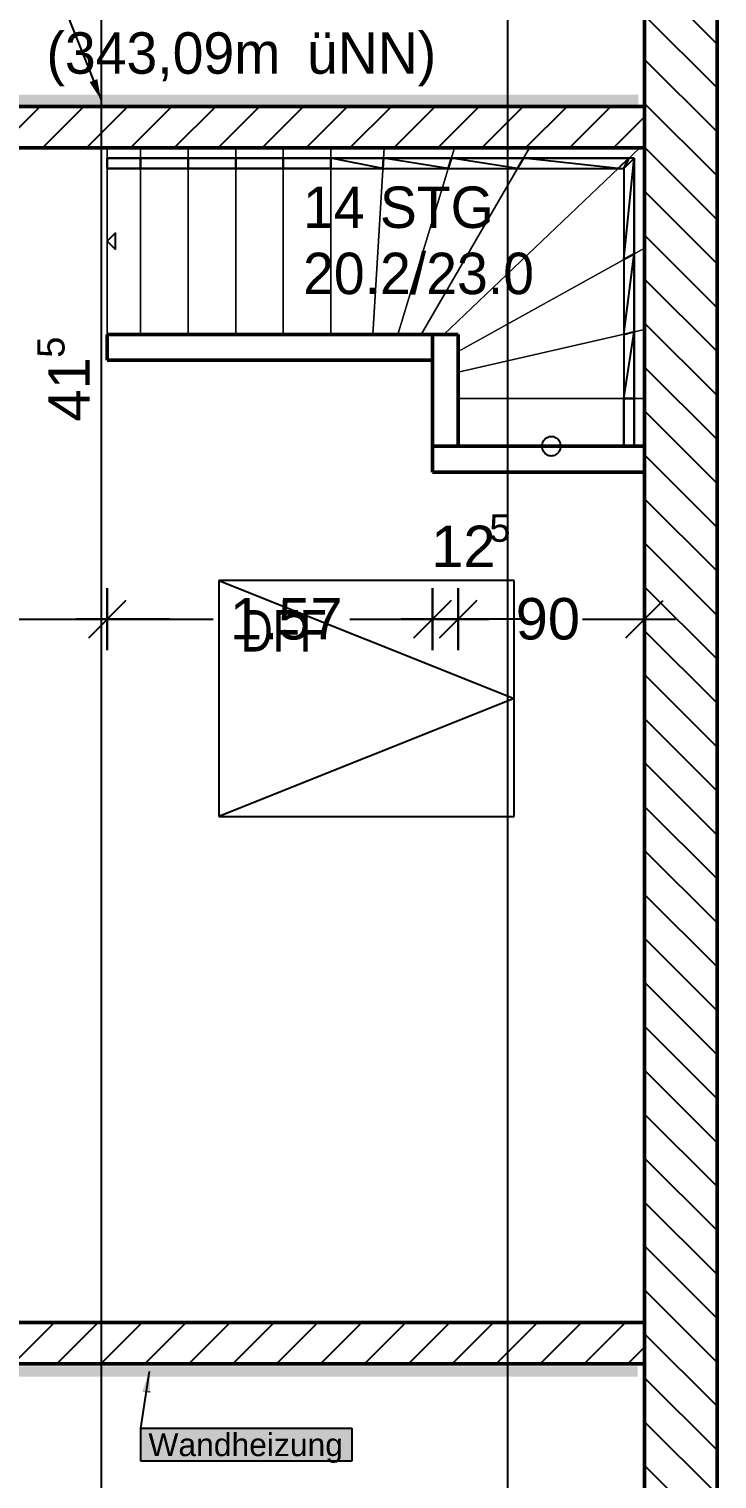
# Model space of a CAD drawing. Extents: x 0 to 756, y -25 to 420.
# Drawn here: x 327.1 to 393.6, y 140.7 to 280.6 of the extents above; entities that cross this region are included whole.
import ezdxf
from ezdxf.lldxf.tags import DXFTag

# ---------------------------------------------------------------- set-up
doc = ezdxf.new("R2010")
doc.units = 0
doc.layers.get('0').update_dxf_attribs({"lineweight": 25})
doc.layers.get('DEFPOINTS').update_dxf_attribs({"lineweight": 25})
for name, color, linetype, lineweight in [('A_Aussenwand', 7, 'Continuous', 25), ('A_Innenwand', 7, 'Continuous', 25), ('ALLGEMEIN01', 7, 'Continuous', 13), ('ALLGEMEIN03', 7, 'Continuous', 25), ('PFOSTEN__ST_TZEN', 7, 'Continuous', 13), ('Standard', 7, 'Continuous', 25), ('TREPPE', 7, 'Continuous', 13), ('WAND_HOLZ_NICHT_TRAGEND', 7, 'Continuous', 13), ('WAND_HOLZ_TRAGEND', 7, 'Continuous', 13), ('X_Text', 7, 'Continuous', 25)]:
    doc.layers.add(name, color=color, linetype=linetype, lineweight=lineweight)
doc.layers.add('A_Dach', color=1, linetype='Continuous', lineweight=25, true_color=0xff0000)
doc.layers.add('H_Heizung', color=1, linetype='Continuous', lineweight=25, true_color=0xff0000)
doc.styles.get("Standard").update_dxf_attribs({"font": 'arial.ttf'})
tags = doc.linetypes.add('VERDECKT2_S2', pattern=[0.27, 0.2, -0.07]).pattern_tags.tags
tags[6:7] = [DXFTag(74, 4), DXFTag(75, 0), DXFTag(340, '0'), DXFTag(46, 1.0), DXFTag(50, 0.0), DXFTag(44, 0.0), DXFTag(45, 0.0)]
tags[4:5] = [DXFTag(74, 4), DXFTag(75, 0), DXFTag(340, '0'), DXFTag(46, 1.0), DXFTag(50, 0.0), DXFTag(44, 0.0), DXFTag(45, 0.0)]

# ---------------------------------------------------------------- blocks, each defined once
blk = doc.blocks.new('Referenz-A0T78PG4OY')
at = {"layer": 'ALLGEMEIN01', "color": 0, "linetype": 'VERDECKT2_S2', "lineweight": -2, "ltscale": 0.25}
for p, q in [((334.07, 414.47), (334.07, 5.76)), ((373.32, 414.47), (373.32, 5.76))]:
    blk.add_line(p, q, dxfattribs=at)
at = {"layer": 'ALLGEMEIN03', "color": 0, "linetype": 'VERDECKT2_S2', "lineweight": -2, "ltscale": 0.25}
for p, q in [((373.97, 227.41), (345.45, 227.41)), ((345.45, 227.41), (345.45, 204.61)), ((345.45, 227.41), (373.97, 216.01)), ((373.97, 204.61), (373.97, 227.41)), ((373.97, 216.01), (345.45, 204.61)), ((345.45, 204.61), (373.97, 204.61))]:
    blk.add_line(p, q, dxfattribs=at)
at = {"layer": 'DEFPOINTS', "color": 0, "linetype": 'Continuous', "lineweight": -2, "ltscale": 0.25}
for p, q in [((386.57, 273.17), (386.57, 273.17)), ((386.57, 273.17), (386.57, 273.17)), ((386.57, 273.17), (386.57, 273.17)), ((386.57, 273.17), (386.57, 273.17)), ((334.67, 269.17), (334.67, 269.17)), ((386.57, 269.17), (386.57, 269.17)), ((386.57, 269.17), (386.57, 269.17)), ((386.57, 269.17), (386.57, 269.17)), ((386.57, 269.17), (386.57, 269.17)), ((334.67, 251.17), (334.67, 251.17)), ((334.67, 251.17), (334.67, 251.17)), ((334.67, 251.17), (334.67, 251.17)), ((334.67, 251.17), (334.67, 251.17)), ((366.07, 248.67), (366.07, 248.67)), ((366.07, 248.67), (366.07, 248.67)), ((366.07, 248.67), (366.07, 248.67)), ((366.07, 248.67), (366.07, 248.67)), ((368.57, 240.37), (368.57, 240.37)), ((368.57, 240.37), (368.57, 240.37)), ((368.57, 240.37), (368.57, 240.37)), ((368.57, 240.37), (368.57, 240.37)), ((386.57, 240.37), (386.57, 240.37)), ((386.57, 240.37), (386.57, 240.37)), ((386.57, 240.37), (386.57, 240.37)), ((366.07, 237.87), (366.07, 237.87)), ((366.07, 237.87), (366.07, 237.87)), ((386.57, 237.87), (386.57, 237.87)), ((386.57, 237.87), (386.57, 237.87)), ((373.97, 227.41), (373.97, 227.41)), ((373.97, 227.41), (373.97, 227.41)), ((334.67, 223.67), (334.67, 223.67)), ((366.07, 223.67), (366.07, 223.67)), ((368.57, 223.67), (368.57, 223.67)), ((373.97, 204.61), (373.97, 204.61)), ((373.97, 204.61), (373.97, 204.61)), ((386.57, 155.77), (386.57, 155.77)), ((386.57, 155.77), (386.57, 155.77)), ((386.57, 155.77), (386.57, 155.77)), ((386.57, 155.77), (386.57, 155.77)), ((386.57, 155.77), (386.57, 155.77)), ((386.57, 151.77), (386.57, 151.77)), ((386.57, 151.77), (386.57, 151.77)), ((386.57, 151.77), (386.57, 151.77)), ((386.57, 151.77), (386.57, 151.77)), ((386.57, 151.77), (386.57, 151.77))]:
    blk.add_line(p, q, dxfattribs=at)
at = {"layer": 'Standard', "color": 0, "lineweight": -2}
for p, q in [((334.67, 268.17), (334.67, 267.17)), ((337.87, 268.17), (334.67, 268.17)), ((334.67, 268.17), (337.87, 268.17)), ((334.67, 267.17), (334.67, 268.17)), ((334.67, 268.17), (334.67, 268.17)), ((337.87, 267.17), (337.87, 268.17)), ((337.87, 268.17), (337.87, 267.17)), ((337.87, 268.17), (337.87, 268.17)), ((337.87, 268.17), (337.87, 267.17)), ((342.47, 268.17), (337.87, 268.17)), ((337.87, 268.17), (342.47, 268.17)), ((337.87, 267.17), (337.87, 268.17)), ((337.87, 268.17), (337.87, 268.17)), ((342.47, 267.17), (342.47, 268.17)), ((342.47, 268.17), (342.47, 267.17)), ((342.47, 268.17), (342.47, 268.17)), ((342.47, 268.17), (342.47, 267.17)), ((347.07, 268.17), (342.47, 268.17)), ((342.47, 268.17), (347.07, 268.17)), ((342.47, 267.17), (342.47, 268.17)), ((342.47, 268.17), (342.47, 268.17)), ((347.07, 267.17), (347.07, 268.17)), ((347.07, 268.17), (347.07, 267.17)), ((347.07, 268.17), (347.07, 268.17)), ((347.07, 268.17), (347.07, 267.17)), ((351.67, 268.17), (347.07, 268.17)), ((347.07, 268.17), (351.67, 268.17)), ((347.07, 267.17), (347.07, 268.17)), ((347.07, 268.17), (347.07, 268.17)), ((351.67, 267.17), (351.67, 268.17)), ((351.67, 268.17), (351.67, 267.17)), ((351.67, 268.17), (351.67, 268.17)), ((351.67, 268.17), (351.67, 267.17)), ((356.27, 268.17), (351.67, 268.17)), ((351.67, 268.17), (356.27, 268.17)), ((351.67, 267.17), (351.67, 268.17)), ((351.67, 268.17), (351.67, 268.17)), ((356.27, 267.17), (356.27, 268.17)), ((356.27, 268.17), (356.27, 267.17)), ((356.27, 268.17), (356.27, 268.17)), ((361.3, 267.17), (356.27, 268.17)), ((356.27, 268.17), (356.27, 267.17)), ((361.36, 268.17), (356.27, 268.17)), ((361.3, 267.17), (356.27, 268.17)), ((356.27, 268.17), (361.36, 268.17)), ((356.27, 268.17), (356.27, 267.17)), ((356.27, 268.17), (356.27, 268.17)), ((361.3, 267.17), (361.36, 268.17)), ((361.36, 268.17), (361.3, 267.17)), ((361.36, 268.17), (361.3, 267.17)), ((361.36, 268.17), (361.3, 267.17)), ((361.36, 268.17), (361.36, 268.17)), ((367.6, 267.17), (361.36, 268.17)), ((367.91, 268.17), (361.36, 268.17)), ((367.6, 267.17), (361.36, 268.17)), ((361.36, 268.17), (367.91, 268.17)), ((361.36, 268.17), (361.36, 268.17)), ((367.6, 267.17), (367.91, 268.17)), ((367.91, 268.17), (367.6, 267.17)), ((367.91, 268.17), (367.6, 267.17)), ((367.91, 268.17), (367.6, 267.17)), ((367.91, 268.17), (367.91, 268.17)), ((374.3, 267.17), (367.91, 268.17)), ((374.88, 268.17), (367.91, 268.17)), ((374.3, 267.17), (367.91, 268.17)), ((367.91, 268.17), (374.88, 268.17)), ((367.91, 268.17), (367.91, 268.17)), ((374.3, 267.17), (374.88, 268.17)), ((374.88, 268.17), (374.3, 267.17)), ((374.88, 268.17), (374.3, 267.17)), ((374.88, 268.17), (374.3, 267.17)), ((374.88, 268.17), (374.88, 268.17)), ((384.01, 267.17), (374.88, 268.17)), ((385.06, 268.17), (374.88, 268.17)), ((384.01, 267.17), (374.88, 268.17)), ((374.88, 268.17), (385.06, 268.17)), ((374.88, 268.17), (374.88, 268.17)), ((384.01, 267.17), (385.06, 268.17)), ((385.06, 268.17), (384.01, 267.17)), ((385.06, 268.17), (384.01, 267.17)), ((385.06, 268.17), (384.01, 267.17)), ((384.57, 267.17), (385.06, 268.17)), ((384.57, 267.17), (385.57, 268.17)), ((384.57, 258.38), (385.57, 268.17)), ((384.57, 258.38), (385.57, 268.17)), ((385.06, 268.17), (384.57, 267.17)), ((385.57, 268.17), (384.57, 267.17)), ((385.06, 268.17), (385.06, 268.17)), ((385.57, 268.17), (385.06, 268.17)), ((385.06, 268.17), (385.06, 268.17)), ((385.57, 268.17), (385.06, 268.17)), ((385.57, 258.94), (385.57, 268.17)), ((385.57, 268.17), (385.57, 258.94)), ((385.57, 268.17), (385.57, 268.17)), ((334.67, 267.17), (337.87, 267.17)), ((337.87, 267.17), (334.67, 267.17)), ((334.67, 267.17), (334.67, 267.17)), ((337.87, 267.17), (337.87, 267.17)), ((337.87, 267.17), (342.47, 267.17)), ((342.47, 267.17), (337.87, 267.17)), ((337.87, 267.17), (337.87, 267.17)), ((342.47, 267.17), (342.47, 267.17)), ((342.47, 267.17), (347.07, 267.17)), ((347.07, 267.17), (342.47, 267.17)), ((342.47, 267.17), (342.47, 267.17)), ((347.07, 267.17), (347.07, 267.17)), ((347.07, 267.17), (351.67, 267.17)), ((351.67, 267.17), (347.07, 267.17)), ((347.07, 267.17), (347.07, 267.17)), ((351.67, 267.17), (351.67, 267.17)), ((351.67, 267.17), (356.27, 267.17)), ((356.27, 267.17), (351.67, 267.17)), ((351.67, 267.17), (351.67, 267.17)), ((356.27, 267.17), (356.27, 267.17)), ((356.27, 267.17), (361.3, 267.17)), ((356.27, 267.17), (361.3, 267.17)), ((356.27, 267.17), (356.27, 267.17)), ((361.3, 267.17), (361.3, 267.17)), ((361.3, 267.17), (367.6, 267.17)), ((361.3, 267.17), (367.6, 267.17)), ((361.3, 267.17), (361.3, 267.17)), ((367.6, 267.17), (367.6, 267.17)), ((367.6, 267.17), (374.3, 267.17)), ((367.6, 267.17), (374.3, 267.17)), ((367.6, 267.17), (367.6, 267.17)), ((374.3, 267.17), (374.3, 267.17)), ((374.3, 267.17), (384.01, 267.17)), ((374.3, 267.17), (384.01, 267.17)), ((374.3, 267.17), (374.3, 267.17)), ((384.01, 267.17), (384.01, 267.17)), ((384.01, 267.17), (384.57, 267.17)), ((384.01, 267.17), (384.57, 267.17)), ((384.01, 267.17), (384.01, 267.17)), ((384.57, 267.17), (384.57, 258.38)), ((384.57, 267.17), (384.57, 258.38)), ((384.57, 267.17), (384.57, 267.17)), ((384.57, 258.38), (385.57, 258.94)), ((385.57, 258.94), (384.57, 258.38)), ((384.57, 251.17), (385.57, 258.94)), ((385.57, 258.94), (384.57, 258.38)), ((384.57, 251.17), (385.57, 258.94)), ((385.57, 258.94), (384.57, 258.38)), ((384.57, 258.38), (384.57, 258.38)), ((384.57, 258.38), (384.57, 251.17)), ((384.57, 258.38), (384.57, 251.17)), ((384.57, 258.38), (384.57, 258.38)), ((385.57, 258.94), (385.57, 258.94)), ((385.57, 251.4), (385.57, 258.94)), ((385.57, 258.94), (385.57, 251.4)), ((385.57, 258.94), (385.57, 258.94)), ((384.57, 251.17), (385.57, 251.4)), ((385.57, 251.4), (384.57, 251.17)), ((384.57, 244.97), (385.57, 251.4)), ((385.57, 251.4), (384.57, 251.17)), ((384.57, 244.97), (385.57, 251.4)), ((385.57, 251.4), (384.57, 251.17)), ((384.57, 251.17), (384.57, 251.17)), ((384.57, 251.17), (384.57, 244.97)), ((384.57, 251.17), (384.57, 244.97)), ((384.57, 251.17), (384.57, 251.17)), ((385.57, 251.4), (385.57, 251.4)), ((385.57, 244.97), (385.57, 251.4)), ((385.57, 251.4), (385.57, 244.97)), ((385.57, 251.4), (385.57, 251.4)), ((384.57, 244.97), (385.57, 244.97)), ((385.57, 244.97), (384.57, 244.97)), ((384.57, 244.97), (384.57, 244.97)), ((385.57, 244.97), (384.57, 244.97)), ((384.57, 244.97), (384.57, 240.37)), ((384.57, 240.37), (384.57, 244.97)), ((384.57, 244.97), (385.57, 244.97)), ((384.57, 244.97), (384.57, 244.97)), ((385.57, 244.97), (385.57, 244.97)), ((385.57, 240.37), (385.57, 244.97)), ((385.57, 244.97), (385.57, 240.37)), ((385.57, 244.97), (385.57, 244.97)), ((384.57, 240.37), (385.57, 240.37)), ((385.57, 240.37), (384.57, 240.37)), ((384.57, 240.37), (384.57, 240.37)), ((385.57, 240.37), (385.57, 240.37)), ((332.87, 221.87), (336.47, 225.47)), ((336.47, 225.47), (332.87, 221.87)), ((334.67, 220.67), (334.67, 226.67)), ((334.67, 226.67), (334.67, 220.67)), ((364.27, 221.87), (367.87, 225.47)), ((367.87, 225.47), (364.27, 221.87)), ((366.07, 220.67), (366.07, 226.67)), ((366.07, 226.67), (366.07, 220.67)), ((366.77, 221.87), (370.37, 225.47)), ((370.37, 225.47), (366.77, 221.87)), ((368.57, 220.67), (368.57, 226.67)), ((368.57, 226.67), (368.57, 220.67)), ((384.77, 221.87), (388.37, 225.47)), ((386.57, 220.67), (386.57, 226.67)), ((322.36, 223.67), (334.67, 223.67)), ((328.67, 223.67), (337.67, 223.67)), ((340.67, 223.67), (331.67, 223.67)), ((334.67, 223.67), (344.91, 223.67)), ((358.11, 223.67), (366.07, 223.67)), ((360.07, 223.67), (369.07, 223.67)), ((362.57, 223.67), (371.57, 223.67)), ((372.07, 223.67), (363.07, 223.67)), ((374.57, 223.67), (365.57, 223.67)), ((366.07, 223.67), (368.57, 223.67)), ((368.57, 223.67), (370.38, 223.67)), ((380.57, 223.67), (389.57, 223.67)), ((383.58, 223.67), (386.57, 223.67))]:
    blk.add_line(p, q, dxfattribs=at)
at = {"layer": 'TREPPE', "color": 0}
for p, q in [((337.87, 269.17), (334.67, 269.17)), ((334.67, 269.17), (334.67, 251.17)), ((334.67, 269.17), (337.87, 269.17)), ((334.67, 251.17), (334.67, 269.17)), ((334.67, 269.17), (334.67, 269.17)), ((342.47, 269.17), (337.87, 269.17)), ((337.87, 269.17), (337.87, 251.17)), ((337.87, 269.17), (342.47, 269.17)), ((337.87, 251.17), (337.87, 269.17)), ((337.87, 269.17), (337.87, 269.17)), ((337.87, 251.17), (337.87, 269.17)), ((337.87, 269.17), (337.87, 251.17)), ((337.87, 269.17), (337.87, 269.17)), ((347.07, 269.17), (342.47, 269.17)), ((342.47, 269.17), (342.47, 251.17)), ((342.47, 269.17), (347.07, 269.17)), ((342.47, 251.17), (342.47, 269.17)), ((342.47, 269.17), (342.47, 269.17)), ((342.47, 251.17), (342.47, 269.17)), ((342.47, 269.17), (342.47, 251.17)), ((342.47, 269.17), (342.47, 269.17)), ((351.67, 269.17), (347.07, 269.17)), ((347.07, 269.17), (347.07, 251.17)), ((347.07, 269.17), (351.67, 269.17)), ((347.07, 251.17), (347.07, 269.17)), ((347.07, 269.17), (347.07, 269.17)), ((347.07, 251.17), (347.07, 269.17)), ((347.07, 269.17), (347.07, 251.17)), ((347.07, 269.17), (347.07, 269.17)), ((356.27, 269.17), (351.67, 269.17)), ((351.67, 269.17), (351.67, 251.17)), ((351.67, 269.17), (356.27, 269.17)), ((351.67, 251.17), (351.67, 269.17)), ((351.67, 269.17), (351.67, 269.17)), ((351.67, 251.17), (351.67, 269.17)), ((351.67, 269.17), (351.67, 251.17)), ((351.67, 269.17), (351.67, 269.17)), ((361.42, 269.17), (356.27, 269.17)), ((356.27, 269.17), (356.27, 251.17)), ((356.27, 251.17), (356.27, 269.17)), ((356.27, 269.17), (361.42, 269.17)), ((356.27, 269.17), (356.27, 269.17)), ((356.27, 251.17), (356.27, 269.17)), ((356.27, 269.17), (356.27, 251.17)), ((356.27, 269.17), (356.27, 269.17)), ((361.42, 269.17), (360.33, 251.17)), ((360.33, 251.17), (361.42, 269.17)), ((360.33, 251.17), (361.42, 269.17)), ((361.42, 269.17), (360.33, 251.17)), ((368.21, 269.17), (361.42, 269.17)), ((361.42, 269.17), (368.21, 269.17)), ((361.42, 269.17), (361.42, 269.17)), ((361.42, 269.17), (361.42, 269.17)), ((368.21, 269.17), (362.74, 251.17)), ((362.74, 251.17), (368.21, 269.17)), ((362.74, 251.17), (368.21, 269.17)), ((368.21, 269.17), (362.74, 251.17)), ((375.46, 269.17), (365, 251.17)), ((365, 251.17), (375.46, 269.17)), ((365, 251.17), (375.46, 269.17)), ((375.46, 269.17), (365, 251.17)), ((386.11, 269.17), (367.17, 251.17)), ((367.17, 251.17), (386.11, 269.17)), ((367.17, 251.17), (386.11, 269.17)), ((386.11, 269.17), (367.17, 251.17)), ((375.46, 269.17), (368.21, 269.17)), ((368.21, 269.17), (375.46, 269.17)), ((368.21, 269.17), (368.21, 269.17)), ((368.21, 269.17), (368.21, 269.17)), ((386.11, 269.17), (375.46, 269.17)), ((375.46, 269.17), (386.11, 269.17)), ((375.46, 269.17), (375.46, 269.17)), ((375.46, 269.17), (375.46, 269.17)), ((386.57, 269.17), (386.11, 269.17)), ((386.11, 269.17), (386.57, 269.17)), ((386.11, 269.17), (386.11, 269.17)), ((386.11, 269.17), (386.11, 269.17)), ((386.57, 259.49), (386.57, 269.17)), ((386.57, 269.17), (386.57, 259.49)), ((386.57, 269.17), (386.57, 269.17)), ((386.57, 259.49), (368.57, 249.51)), ((368.57, 249.51), (386.57, 259.49)), ((368.57, 249.51), (386.57, 259.49)), ((386.57, 259.49), (368.57, 249.51)), ((386.57, 251.63), (386.57, 259.49)), ((386.57, 259.49), (386.57, 251.63)), ((386.57, 259.49), (386.57, 259.49)), ((386.57, 259.49), (386.57, 259.49)), ((334.67, 251.17), (337.87, 251.17)), ((337.87, 251.17), (334.67, 251.17)), ((334.67, 251.17), (334.67, 251.17)), ((337.87, 251.17), (342.47, 251.17)), ((342.47, 251.17), (337.87, 251.17)), ((337.87, 251.17), (337.87, 251.17)), ((337.87, 251.17), (337.87, 251.17)), ((342.47, 251.17), (347.07, 251.17)), ((347.07, 251.17), (342.47, 251.17)), ((342.47, 251.17), (342.47, 251.17)), ((342.47, 251.17), (342.47, 251.17)), ((347.07, 251.17), (351.67, 251.17)), ((351.67, 251.17), (347.07, 251.17)), ((347.07, 251.17), (347.07, 251.17)), ((347.07, 251.17), (347.07, 251.17)), ((351.67, 251.17), (356.27, 251.17)), ((356.27, 251.17), (351.67, 251.17)), ((351.67, 251.17), (351.67, 251.17)), ((351.67, 251.17), (351.67, 251.17)), ((356.27, 251.17), (360.33, 251.17)), ((360.33, 251.17), (356.27, 251.17)), ((356.27, 251.17), (356.27, 251.17)), ((356.27, 251.17), (356.27, 251.17)), ((360.33, 251.17), (362.74, 251.17)), ((362.74, 251.17), (360.33, 251.17)), ((360.33, 251.17), (360.33, 251.17)), ((360.33, 251.17), (360.33, 251.17)), ((362.74, 251.17), (365, 251.17)), ((365, 251.17), (362.74, 251.17)), ((362.74, 251.17), (362.74, 251.17)), ((362.74, 251.17), (362.74, 251.17)), ((365, 251.17), (367.17, 251.17)), ((367.17, 251.17), (365, 251.17)), ((365, 251.17), (365, 251.17)), ((365, 251.17), (365, 251.17)), ((367.17, 251.17), (368.57, 251.17)), ((368.57, 251.17), (367.17, 251.17)), ((367.17, 251.17), (367.17, 251.17)), ((367.17, 251.17), (367.17, 251.17)), ((386.57, 251.63), (368.57, 247.51)), ((368.57, 247.51), (386.57, 251.63)), ((368.57, 247.51), (386.57, 251.63)), ((386.57, 251.63), (368.57, 247.51)), ((368.57, 251.17), (368.57, 249.51)), ((368.57, 249.51), (368.57, 251.17)), ((368.57, 251.17), (368.57, 251.17)), ((386.57, 244.97), (386.57, 251.63)), ((386.57, 251.63), (386.57, 244.97)), ((386.57, 251.63), (386.57, 251.63)), ((386.57, 251.63), (386.57, 251.63)), ((368.57, 249.51), (368.57, 247.51)), ((368.57, 247.51), (368.57, 249.51)), ((368.57, 249.51), (368.57, 249.51)), ((368.57, 249.51), (368.57, 249.51)), ((368.57, 247.51), (368.57, 244.97)), ((368.57, 244.97), (368.57, 247.51)), ((368.57, 247.51), (368.57, 247.51)), ((368.57, 247.51), (368.57, 247.51)), ((368.57, 244.97), (368.57, 240.37)), ((386.57, 244.97), (368.57, 244.97)), ((368.57, 244.97), (386.57, 244.97)), ((368.57, 240.37), (368.57, 244.97)), ((368.57, 244.97), (368.57, 244.97)), ((368.57, 244.97), (386.57, 244.97)), ((386.57, 244.97), (368.57, 244.97)), ((368.57, 244.97), (368.57, 244.97)), ((386.57, 240.37), (386.57, 244.97)), ((386.57, 244.97), (386.57, 240.37)), ((386.57, 244.97), (386.57, 244.97)), ((386.57, 244.97), (386.57, 244.97)), ((368.57, 240.37), (386.57, 240.37)), ((386.57, 240.37), (368.57, 240.37)), ((368.57, 240.37), (368.57, 240.37)), ((386.57, 240.37), (386.57, 240.37))]:
    blk.add_line(p, q, dxfattribs=at)
at = {"layer": 'TREPPE', "color": 0, "lineweight": -2}
for p, q in [((335.47, 260.97), (334.67, 260.17)), ((335.47, 259.36), (335.47, 260.97)), ((334.67, 260.17), (335.47, 259.36)), ((376.77, 240.83), (376.72, 240.72)), ((376.84, 240.93), (376.77, 240.83)), ((376.92, 241.02), (376.84, 240.93)), ((377.01, 241.1), (376.92, 241.02)), ((377.11, 241.16), (377.01, 241.1)), ((377.21, 241.22), (377.11, 241.16)), ((377.33, 241.26), (377.21, 241.22)), ((377.45, 241.28), (377.33, 241.26)), ((377.57, 241.29), (377.45, 241.28)), ((377.69, 241.28), (377.57, 241.29)), ((377.8, 241.26), (377.69, 241.28)), ((377.92, 241.22), (377.8, 241.26)), ((378.03, 241.16), (377.92, 241.22)), ((378.13, 241.1), (378.03, 241.16)), ((378.22, 241.02), (378.13, 241.1)), ((378.3, 240.93), (378.22, 241.02)), ((378.36, 240.83), (378.3, 240.93)), ((378.42, 240.72), (378.36, 240.83)), ((376.68, 240.61), (376.65, 240.49)), ((376.65, 240.49), (376.65, 240.37)), ((376.65, 240.37), (376.65, 240.25)), ((376.65, 240.25), (376.68, 240.13)), ((376.72, 240.72), (376.68, 240.61)), ((376.68, 240.13), (376.72, 240.02)), ((376.72, 240.02), (376.77, 239.91)), ((376.77, 239.91), (376.84, 239.81)), ((376.84, 239.81), (376.92, 239.72)), ((376.92, 239.72), (377.01, 239.64)), ((377.01, 239.64), (377.11, 239.57)), ((377.11, 239.57), (377.21, 239.52)), ((377.21, 239.52), (377.33, 239.48)), ((377.33, 239.48), (377.45, 239.46)), ((377.45, 239.46), (377.57, 239.45)), ((377.57, 239.45), (377.69, 239.46)), ((377.69, 239.46), (377.8, 239.48)), ((377.8, 239.48), (377.92, 239.52)), ((377.92, 239.52), (378.03, 239.57)), ((378.03, 239.57), (378.13, 239.64)), ((378.13, 239.64), (378.22, 239.72)), ((378.22, 239.72), (378.3, 239.81)), ((378.3, 239.81), (378.36, 239.91)), ((378.36, 239.91), (378.42, 240.02)), ((378.46, 240.61), (378.42, 240.72)), ((378.42, 240.02), (378.46, 240.13)), ((378.48, 240.49), (378.46, 240.61)), ((378.46, 240.13), (378.48, 240.25)), ((378.49, 240.37), (378.48, 240.49)), ((378.48, 240.25), (378.49, 240.37))]:
    blk.add_line(p, q, dxfattribs=at)
at = {"layer": 'WAND_HOLZ_NICHT_TRAGEND', "color": 0, "lineweight": 50}
for p, q in [((386.57, 273.17), (295.57, 273.17)), ((295.57, 273.17), (386.57, 273.17)), ((386.57, 269.17), (386.57, 273.17)), ((386.57, 273.17), (386.57, 269.17)), ((386.57, 273.17), (386.57, 273.17)), ((295.57, 269.17), (386.57, 269.17)), ((386.57, 269.17), (295.57, 269.17)), ((386.57, 269.17), (386.57, 269.17)), ((366.07, 251.17), (334.67, 251.17)), ((334.67, 251.17), (334.67, 248.67)), ((334.67, 248.67), (334.67, 251.17)), ((334.67, 251.17), (366.07, 251.17)), ((334.67, 251.17), (334.67, 251.17)), ((366.07, 248.67), (366.07, 251.17)), ((366.07, 251.17), (366.07, 248.67)), ((366.07, 251.17), (366.07, 251.17)), ((368.57, 251.17), (366.07, 251.17)), ((366.07, 251.17), (366.07, 240.37)), ((366.07, 251.17), (368.57, 251.17)), ((366.07, 240.37), (366.07, 251.17)), ((366.07, 251.17), (366.07, 251.17)), ((368.57, 240.37), (368.57, 251.17)), ((368.57, 251.17), (368.57, 240.37)), ((368.57, 251.17), (368.57, 251.17)), ((334.67, 248.67), (366.07, 248.67)), ((366.07, 248.67), (334.67, 248.67)), ((334.67, 248.67), (334.67, 248.67)), ((366.07, 248.67), (366.07, 248.67)), ((386.57, 240.37), (366.07, 240.37)), ((366.07, 240.37), (366.07, 237.87)), ((366.07, 237.87), (366.07, 240.37)), ((366.07, 240.37), (386.57, 240.37)), ((366.07, 240.37), (366.07, 240.37)), ((366.07, 240.37), (368.57, 240.37)), ((368.57, 240.37), (366.07, 240.37)), ((366.07, 240.37), (366.07, 240.37)), ((368.57, 240.37), (368.57, 240.37)), ((386.57, 237.87), (386.57, 240.37)), ((386.57, 240.37), (386.57, 237.87)), ((386.57, 240.37), (386.57, 240.37)), ((366.07, 237.87), (386.57, 237.87)), ((386.57, 237.87), (366.07, 237.87)), ((366.07, 237.87), (366.07, 237.87)), ((386.57, 237.87), (386.57, 237.87)), ((386.57, 155.77), (295.57, 155.77)), ((295.57, 155.77), (386.57, 155.77)), ((386.57, 151.77), (386.57, 155.77)), ((386.57, 155.77), (386.57, 151.77)), ((386.57, 155.77), (386.57, 155.77)), ((295.57, 151.77), (386.57, 151.77)), ((386.57, 151.77), (295.57, 151.77)), ((386.57, 151.77), (386.57, 151.77))]:
    blk.add_line(p, q, dxfattribs=at)
at = {"layer": 'WAND_HOLZ_TRAGEND', "color": 0, "lineweight": 50}
for p, q in [((386.57, 393.17), (386.57, 33.11)), ((386.57, 33.11), (386.57, 393.17)), ((393.57, 33.11), (393.57, 393.17)), ((393.57, 393.17), (393.57, 33.11))]:
    blk.add_line(p, q, dxfattribs=at)
at = {"layer": 'PFOSTEN__ST_TZEN', "color": 0, "lineweight": 35, "char_height": 4, "attachment_point": 1}
for s, insert in [('{\\fPosterama Text Light;(343,09m}', (328.79, 280.33)), ('{\\fPosterama Text Light;üNN)}', (353.96, 280.33))]:
    blk.add_mtext(s, dxfattribs=dict(at, insert=insert))
at = {"layer": 'PFOSTEN__ST_TZEN', "color": 0, "lineweight": -2, "insert": (347.56, 224.55), "char_height": 4, "attachment_point": 1}
blk.add_mtext('{\\W0.8;\\fPosterama Text Light;DFF}', dxfattribs=at)
at = {"layer": 'Standard', "color": 0, "lineweight": -2, "attachment_point": 1, "rotation": 90}
for s, insert, char_height in [('{\\fArial;5}', (327.9, 248.9), 2.64), ('{\\fArial;41}', (328.98, 242.75), 4)]:
    blk.add_mtext(s, dxfattribs=dict(at, insert=insert, char_height=char_height))
at = {"layer": 'Standard', "color": 0, "lineweight": -2, "attachment_point": 1}
for s, insert, char_height in [('{\\fArial;12}', (365.96, 232.7), 4), ('{\\fArial;5}', (371.57, 233.78), 2.64), ('{\\fArial;1.57}', (346.51, 225.71), 4), ('{\\fArial;90}', (374.12, 225.71), 4)]:
    blk.add_mtext(s, dxfattribs=dict(at, insert=insert, char_height=char_height))
at = {"layer": 'WAND_HOLZ_TRAGEND', "color": 0, "lineweight": -2, "char_height": 4, "attachment_point": 1}
for s, insert in [('{\\fPosterama Text Light;14}', (353.58, 265.44)), ('{\\fPosterama Text Light;STG}', (361, 265.44)), ('{\\fPosterama Text Light;20.2/23.0}', (353.58, 259.05))]:
    blk.add_mtext(s, dxfattribs=dict(at, insert=insert))
blk = doc.blocks.new('Wand-A0T78PGEOY', base_point=(386.57, 33.11))
at = {"color": 0, "linetype": 'ByBlock', "lineweight": -2, "ltscale": 0.25}
for p, q in [((393.57, 393.17), (393.57, 33.11)), ((386.57, 386.17), (386.57, 273.17)), ((386.57, 269.17), (386.57, 155.77)), ((386.57, 151.77), (386.57, 40.11))]:
    blk.add_line(p, q, dxfattribs=at)
at = {"color": 0, "lineweight": -2}
for p, q in [((386.57, 286.2), (393.57, 279.2)), ((386.57, 281.96), (393.57, 274.96)), ((386.57, 277.71), (393.57, 270.71)), ((386.57, 273.47), (393.57, 266.47)), ((386.57, 269.23), (393.57, 262.23)), ((386.57, 264.98), (393.57, 257.98)), ((386.57, 260.74), (393.57, 253.74)), ((386.57, 256.5), (393.57, 249.5)), ((386.57, 252.26), (393.57, 245.26)), ((386.57, 248.01), (393.57, 241.01)), ((386.57, 243.77), (393.57, 236.77)), ((386.57, 239.53), (393.57, 232.53)), ((386.57, 235.29), (393.57, 228.29)), ((386.57, 231.04), (393.57, 224.04)), ((386.57, 226.8), (393.57, 219.8)), ((386.57, 222.56), (393.57, 215.56)), ((386.57, 218.32), (393.57, 211.32)), ((386.57, 214.07), (393.57, 207.07)), ((386.57, 209.83), (393.57, 202.83)), ((386.57, 205.59), (393.57, 198.59)), ((386.57, 201.35), (393.57, 194.35)), ((386.57, 197.1), (393.57, 190.1)), ((386.57, 192.86), (393.57, 185.86)), ((386.57, 188.62), (393.57, 181.62)), ((386.57, 184.37), (393.57, 177.37)), ((386.57, 180.13), (393.57, 173.13)), ((386.57, 175.89), (393.57, 168.89)), ((386.57, 171.65), (393.57, 164.65)), ((386.57, 167.4), (393.57, 160.4)), ((386.57, 163.16), (393.57, 156.16)), ((386.57, 158.92), (393.57, 151.92)), ((386.57, 154.68), (393.57, 147.68)), ((386.57, 150.43), (393.57, 143.43)), ((386.57, 146.19), (393.57, 139.19)), ((386.57, 141.95), (393.57, 134.95))]:
    blk.add_line(p, q, dxfattribs=at)
blk = doc.blocks.new('Wand-A0T78PGSOY', base_point=(291.57, 151.77))
at = {"color": 0, "lineweight": -2}
for p, q in [((295.62, 155.77), (291.62, 151.77)), ((299.86, 155.77), (295.86, 151.77)), ((304.11, 155.77), (300.11, 151.77)), ((308.35, 155.77), (304.35, 151.77)), ((312.59, 155.77), (308.59, 151.77)), ((316.83, 155.77), (312.83, 151.77)), ((321.08, 155.77), (317.08, 151.77)), ((325.32, 155.77), (321.32, 151.77)), ((329.56, 155.77), (325.56, 151.77)), ((333.8, 155.77), (329.8, 151.77)), ((338.05, 155.77), (334.05, 151.77)), ((342.29, 155.77), (338.29, 151.77)), ((346.53, 155.77), (342.53, 151.77)), ((350.78, 155.77), (346.78, 151.77)), ((355.02, 155.77), (351.02, 151.77)), ((359.26, 155.77), (355.26, 151.77)), ((363.5, 155.77), (359.5, 151.77)), ((367.75, 155.77), (363.75, 151.77)), ((371.99, 155.77), (367.99, 151.77)), ((376.23, 155.77), (372.23, 151.77)), ((380.47, 155.77), (376.47, 151.77)), ((384.72, 155.77), (380.72, 151.77)), ((386.57, 153.38), (384.96, 151.77))]:
    blk.add_line(p, q, dxfattribs=at)
at = {"color": 0, "linetype": 'ByBlock', "lineweight": -2, "ltscale": 0.25}
for p, q in [((293.57, 155.77), (386.57, 155.77)), ((291.57, 153.77), (291.57, 151.77)), ((291.57, 151.77), (386.57, 151.77))]:
    blk.add_line(p, q, dxfattribs=at)
blk = doc.blocks.new('Wand-A0T78PGWOY', base_point=(291.57, 269.17))
at = {"color": 0, "lineweight": -2}
for p, q in [((291.57, 270.51), (294.23, 273.17)), ((294.47, 269.17), (298.47, 273.17)), ((298.71, 269.17), (302.71, 273.17)), ((302.95, 269.17), (306.95, 273.17)), ((307.2, 269.17), (311.2, 273.17)), ((311.44, 269.17), (315.44, 273.17)), ((315.68, 269.17), (319.68, 273.17)), ((319.93, 269.17), (323.93, 273.17)), ((324.17, 269.17), (328.17, 273.17)), ((328.41, 269.17), (332.41, 273.17)), ((332.65, 269.17), (336.65, 273.17)), ((336.9, 269.17), (340.9, 273.17)), ((341.14, 269.17), (345.14, 273.17)), ((345.38, 269.17), (349.38, 273.17)), ((349.62, 269.17), (353.62, 273.17)), ((353.87, 269.17), (357.87, 273.17)), ((358.11, 269.17), (362.11, 273.17)), ((362.35, 269.17), (366.35, 273.17)), ((366.59, 269.17), (370.59, 273.17)), ((370.84, 269.17), (374.84, 273.17)), ((375.08, 269.17), (379.08, 273.17)), ((379.32, 269.17), (383.32, 273.17)), ((383.57, 269.17), (386.57, 272.17))]:
    blk.add_line(p, q, dxfattribs=at)
at = {"color": 0, "linetype": 'ByBlock', "lineweight": -2, "ltscale": 0.25}
for p, q in [((291.57, 271.17), (291.57, 273.17)), ((291.57, 273.17), (386.57, 273.17)), ((293.57, 269.17), (386.57, 269.17))]:
    blk.add_line(p, q, dxfattribs=at)
blk = doc.blocks.new('Dachfläche-A0T78PH4OY', base_point=(253.57, 33.11))
at = {"color": 0, "linetype": 'ByBlock', "lineweight": -2, "ltscale": 0.25}
blk.add_line((393.57, 393.17), (393.57, 33.11), dxfattribs=at)
blk = doc.blocks.new('Bauteilbeschriftung-A0T78PHSOY', base_point=(302.54, 273.81))
at = {"color": 0, "lineweight": -2}
for p, q in [((302.54, 305.1), (322.92, 305.1)), ((302.54, 301.9), (302.54, 305.1)), ((322.92, 305.1), (322.92, 301.9)), ((322.92, 301.9), (302.54, 301.9))]:
    blk.add_line(p, q, dxfattribs=at)
at = {"color": 0, "linetype": 'ByBlock', "lineweight": -2, "ltscale": 0.25}
blk.add_line((322.92, 301.9), (334.07, 273.81), dxfattribs=at)
at = {"color": 7, "linetype": 'ByBlock', "lineweight": -2, "ltscale": 0.25, "true_color": 0xffffff}
for points in [[(302.54, 301.9), (322.92, 301.9), (302.54, 305.1)], [(322.92, 301.9), (302.54, 305.1), (322.92, 305.1)]]:
    blk.add_solid(points, dxfattribs=at)
at = {"color": 0, "linetype": 'ByBlock', "lineweight": -2, "ltscale": 0.25}
for points in [[(333.75, 275.52), (332.96, 275.52), (333.7, 275.81)], [(334.07, 273.81), (333.75, 275.52), (332.96, 275.52)]]:
    blk.add_solid(points, dxfattribs=at)
at = {"color": 0, "linetype": 'ByBlock', "lineweight": -2, "ltscale": 0.25, "insert": (303.27, 304.6), "char_height": 2.2, "attachment_point": 1}
blk.add_mtext('{\\fArial;Wandheizung}', dxfattribs=at)
blk = doc.blocks.new('Bauteilbeschriftung-A0T78PI6OY', base_point=(337.91, 142.37))
at = {"color": 0, "linetype": 'ByBlock', "lineweight": -2, "ltscale": 0.25}
blk.add_line((337.91, 145.57), (338.73, 151.04), dxfattribs=at)
at = {"color": 0, "lineweight": -2}
for p, q in [((337.91, 145.57), (358.29, 145.57)), ((337.91, 142.37), (337.91, 145.57)), ((358.29, 145.57), (358.29, 142.37)), ((358.29, 142.37), (337.91, 142.37))]:
    blk.add_line(p, q, dxfattribs=at)
at = {"color": 0, "linetype": 'ByBlock', "lineweight": -2, "ltscale": 0.25}
for points in [[(338.82, 149.12), (338.04, 149.12), (338.73, 151.04)], [(338.83, 149), (338.82, 149.12), (338.04, 149.12)]]:
    blk.add_solid(points, dxfattribs=at)
at = {"color": 7, "linetype": 'ByBlock', "lineweight": -2, "ltscale": 0.25, "true_color": 0xffffff}
for points in [[(337.91, 142.37), (358.29, 142.37), (337.91, 145.57)], [(358.29, 142.37), (337.91, 145.57), (358.29, 145.57)]]:
    blk.add_solid(points, dxfattribs=at)
at = {"color": 0, "linetype": 'ByBlock', "lineweight": -2, "ltscale": 0.25, "insert": (338.64, 145.07), "char_height": 2.2, "attachment_point": 1}
blk.add_mtext('{\\fArial;Wandheizung}', dxfattribs=at)

msp = doc.modelspace()

# ---------------------------------------------------------------- linework, layer by layer
at = {"layer": 'H_Heizung', "color": 1, "ltscale": 0.25, "true_color": 0xff0000}
for points in [[(291.57, 273.31), (385.95, 273.31), (291.57, 274.31)], [(385.95, 273.31), (291.57, 274.31), (385.95, 274.31)], [(291.57, 150.54), (385.89, 150.54), (291.57, 151.54)], [(385.89, 150.54), (291.57, 151.54), (385.89, 151.54)]]:
    msp.add_solid(points, dxfattribs=at)

# ---------------------------------------------------------------- block references
at = {"color": 8, "lineweight": 25, "ltscale": 0.25, "true_color": 0x808080}
msp.add_blockref('Referenz-A0T78PG4OY', (0, 0), dxfattribs=at)
at = {"layer": 'A_Aussenwand', "ltscale": 0.25}
msp.add_blockref('Wand-A0T78PGEOY', (386.57, 33.11), dxfattribs=at)
at = {"layer": 'A_Dach', "ltscale": 0.25}
msp.add_blockref('Dachfläche-A0T78PH4OY', (253.57, 33.11), dxfattribs=at)
at = {"layer": 'A_Innenwand', "ltscale": 0.25}
for name, p in [('Wand-A0T78PGWOY', (291.57, 269.17)), ('Wand-A0T78PGSOY', (291.57, 151.77))]:
    msp.add_blockref(name, p, dxfattribs=at)
at = {"layer": 'X_Text', "color": 7, "ltscale": 0.25}
for name, p in [('Bauteilbeschriftung-A0T78PHSOY', (302.54, 273.81)), ('Bauteilbeschriftung-A0T78PI6OY', (337.91, 142.37))]:
    msp.add_blockref(name, p, dxfattribs=at)

doc.saveas('drawing.dxf')
